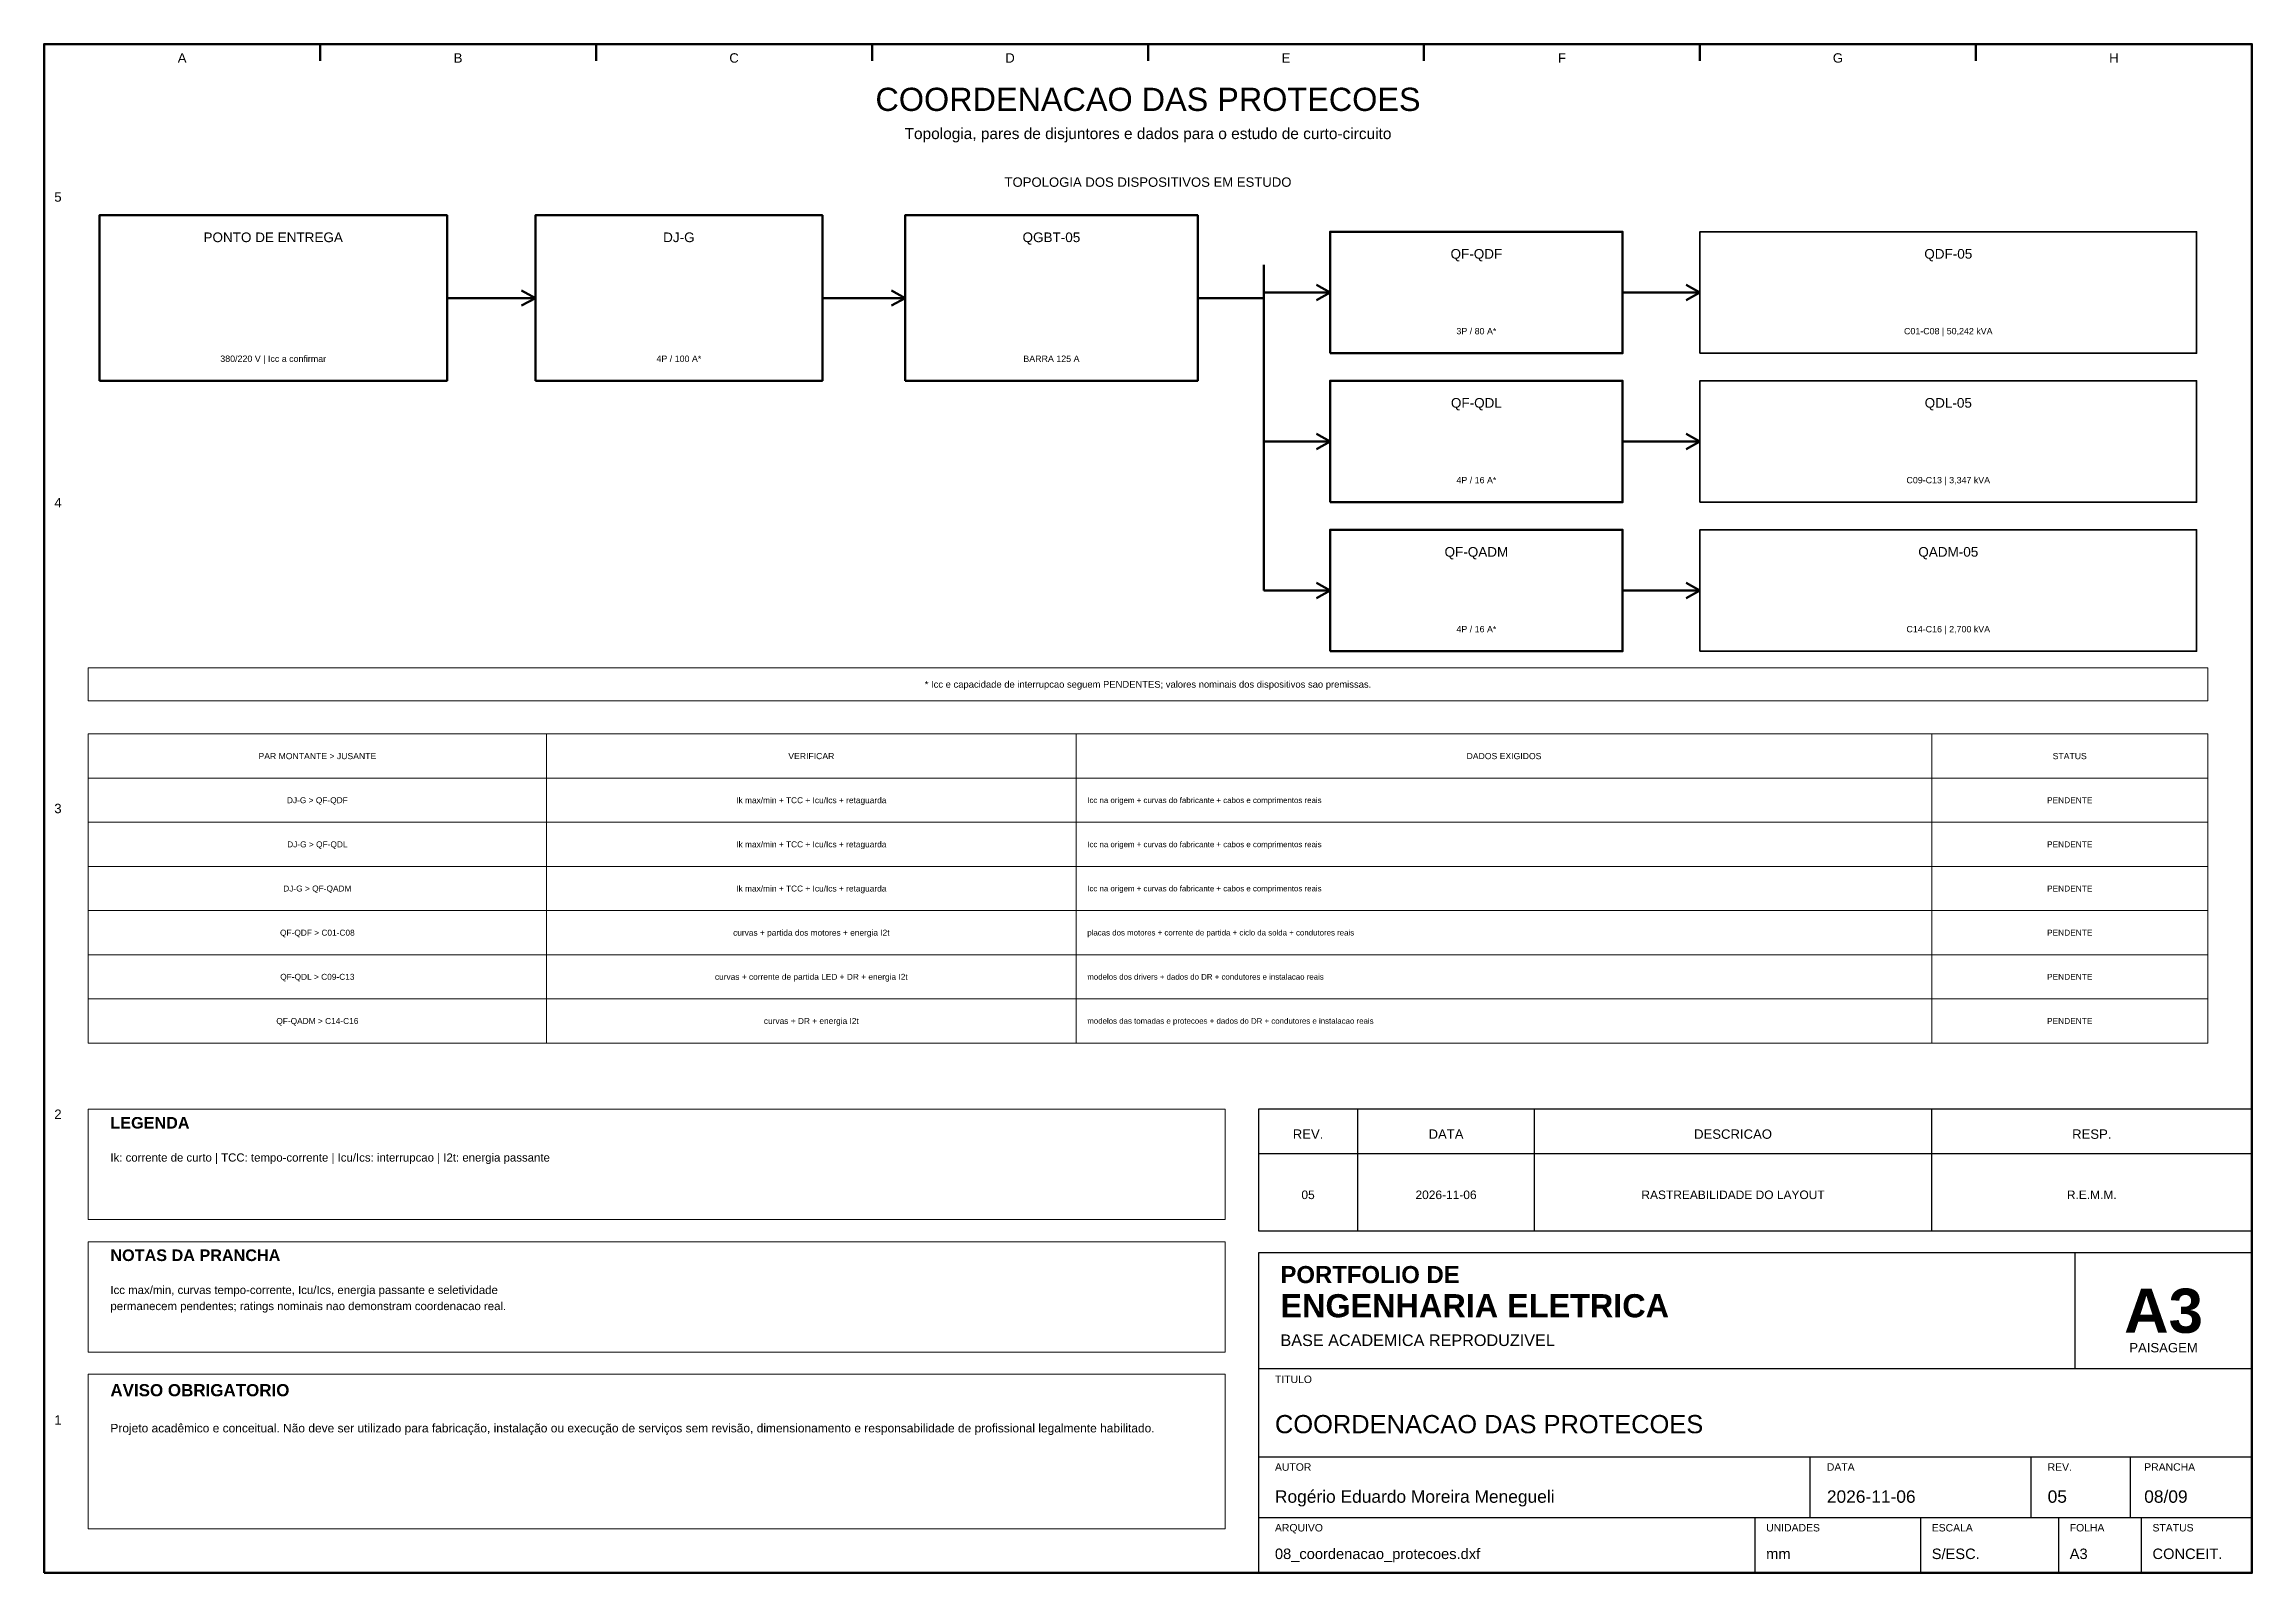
# Model space of a CAD drawing. Header units: millimetres. Extents: x 10 to 410, y 10 to 287.
import ezdxf
from ezdxf.enums import TextEntityAlignment as Align

# ---------------------------------------------------------------- set-up
doc = ezdxf.new("R2010")
doc.units = ezdxf.units.MM
for name, color, linetype, lineweight in [('00_MOLDURA', 7, 'CONTINUOUS', 50), ('01_CARIMBO', 7, 'CONTINUOUS', 25), ('02_TEXTO', 7, 'CONTINUOUS', 18), ('04_EQUIPAMENTOS', 32, 'CONTINUOUS', 35), ('05_POTENCIA', 12, 'CONTINUOUS', 50), ('12_LEGENDA', 7, 'CONTINUOUS', 18), ('13_NOTAS', 7, 'CONTINUOUS', 18)]:
    doc.layers.add(name, color=color, linetype=linetype, lineweight=lineweight)
doc.styles.add('PORTFOLIO_TEXTO', font='arial.ttf')
doc.styles.add('PORTFOLIO_TITULO', font='arialbd.ttf', dxfattribs={"width": 0.92})

# ---------------------------------------------------------------- blocks, each defined once
blk = doc.blocks.new('CARIMBO_A3')
at = {"layer": '01_CARIMBO'}
for p, q in [((148, 37), (148, 58)), ((0, 37), (180, 37)), ((0, 21), (180, 21)), ((100, 10), (100, 21)), ((140, 10), (140, 21)), ((158, 10), (158, 21)), ((0, 10), (180, 10)), ((90, 0), (90, 10)), ((120, 0), (120, 10)), ((145, 0), (145, 10)), ((160, 0), (160, 10))]:
    blk.add_line(p, q, dxfattribs=at)
blk.add_lwpolyline([(0, 0), (180, 0), (180, 58), (0, 58)], close=True, dxfattribs=at)
at = {"layer": '01_CARIMBO', "style": 'PORTFOLIO_TEXTO'}
for s, p in [('TITULO', (3, 34.4)), ('AUTOR', (3, 18.5)), ('DATA', (103, 18.5)), ('REV.', (143, 18.5)), ('PRANCHA', (160.5, 18.5)), ('ARQUIVO', (3, 7.5)), ('UNIDADES', (92, 7.5)), ('ESCALA', (122, 7.5)), ('FOLHA', (147, 7.5)), ('STATUS', (162, 7.5))]:
    blk.add_text(s, height=1.35, dxfattribs=at).set_placement(p)
at = {"layer": '02_TEXTO'}
for s, height, style, p in [('PORTFOLIO DE', 3.1, 'PORTFOLIO_TITULO', (4, 52.5)), ('ENGENHARIA ELETRICA', 4.2, 'PORTFOLIO_TITULO', (4, 46.3)), ('BASE ACADEMICA REPRODUZIVEL', 2.1, 'PORTFOLIO_TEXTO', (4, 41.1))]:
    blk.add_text(s, height=height, dxfattribs=dict(at, style=style)).set_placement(p)
for s, height, style, p in [('A3', 8, 'PORTFOLIO_TITULO', (164, 47.5)), ('PAISAGEM', 1.7, 'PORTFOLIO_TEXTO', (164, 40.8))]:
    blk.add_text(s, height=height, dxfattribs=dict(at, style=style)).set_placement(p, align=Align.MIDDLE_CENTER)
at = {"layer": '02_TEXTO', "style": 'PORTFOLIO_TEXTO'}
for tag, p, height in [('TITULO', (3, 25.3), 3.3), ('AUTOR', (3, 12.7), 2.25), ('DATA', (103, 12.7), 2.25), ('REVISAO', (143, 12.7), 2.25), ('PRANCHA', (160.5, 12.7), 2.25), ('ARQUIVO', (3, 2.5), 1.9), ('UNIDADES', (92, 2.5), 1.9), ('ESCALA', (122, 2.5), 1.9), ('FOLHA', (147, 2.5), 1.9), ('STATUS', (162, 2.5), 1.9)]:
    blk.add_attdef(tag, p, '', height=height, dxfattribs=at)

msp = doc.modelspace()

# ---------------------------------------------------------------- linework, layer by layer
at = {"layer": '00_MOLDURA'}
for p, q in [((60, 287), (60, 284)), ((110, 287), (110, 284)), ((160, 287), (160, 284)), ((210, 287), (210, 284)), ((260, 287), (260, 284)), ((310, 287), (310, 284)), ((360, 287), (360, 284))]:
    msp.add_line(p, q, dxfattribs=at)
msp.add_lwpolyline([(10, 10), (410, 10), (410, 287), (10, 287)], close=True, dxfattribs=at)
at = {"layer": '01_CARIMBO'}
for p, q in [((248, 72), (248, 94)), ((280, 72), (280, 94)), ((352, 72), (352, 94)), ((230, 86), (410, 86))]:
    msp.add_line(p, q, dxfattribs=at)
msp.add_lwpolyline([(230, 72), (410, 72), (410, 94), (230, 94)], close=True, dxfattribs=at)
at = {"layer": '04_EQUIPAMENTOS'}
for points in [[(310, 231), (400, 231), (400, 253), (310, 253)], [(310, 204), (400, 204), (400, 226), (310, 226)], [(310, 177), (400, 177), (400, 199), (310, 199)]]:
    msp.add_lwpolyline(points, close=True, dxfattribs=at)
at = {"layer": '05_POTENCIA'}
for p, q in [((231, 188), (231, 247)), ((83, 241), (99, 241)), ((96.5, 242.375), (99, 241)), ((96.5, 239.625), (99, 241)), ((151, 241), (166, 241)), ((163.5, 242.375), (166, 241)), ((163.5, 239.625), (166, 241)), ((219, 241), (231, 241)), ((231, 242), (243, 242)), ((240.5, 243.375), (243, 242)), ((240.5, 240.625), (243, 242)), ((296, 242), (310, 242)), ((307.5, 243.375), (310, 242)), ((307.5, 240.625), (310, 242)), ((240.5, 216.375), (243, 215)), ((307.5, 216.375), (310, 215)), ((231, 215), (243, 215)), ((240.5, 213.625), (243, 215)), ((296, 215), (310, 215)), ((307.5, 213.625), (310, 215)), ((231, 188), (243, 188)), ((240.5, 189.375), (243, 188)), ((240.5, 186.625), (243, 188)), ((296, 188), (310, 188)), ((307.5, 189.375), (310, 188)), ((307.5, 186.625), (310, 188))]:
    msp.add_line(p, q, dxfattribs=at)
for points in [[(20, 226), (83, 226), (83, 256), (20, 256)], [(99, 226), (151, 226), (151, 256), (99, 256)], [(166, 226), (219, 226), (219, 256), (166, 256)], [(243, 231), (296, 231), (296, 253), (243, 253)], [(243, 204), (296, 204), (296, 226), (243, 226)], [(243, 177), (296, 177), (296, 199), (243, 199)]]:
    msp.add_lwpolyline(points, close=True, dxfattribs=at)
at = {"layer": '12_LEGENDA'}
for p, q in [((101, 106), (101, 162)), ((197, 106), (197, 162)), ((352, 106), (352, 162)), ((18, 154), (402, 154)), ((18, 146), (402, 146)), ((18, 138), (402, 138)), ((18, 130), (402, 130)), ((18, 122), (402, 122)), ((18, 114), (402, 114))]:
    msp.add_line(p, q, dxfattribs=at)
for points in [[(18, 106), (402, 106), (402, 162), (18, 162)], [(18, 74), (224, 74), (224, 94), (18, 94)]]:
    msp.add_lwpolyline(points, close=True, dxfattribs=at)
at = {"layer": '13_NOTAS'}
for points in [[(18, 168), (402, 168), (402, 174), (18, 174)], [(18, 50), (224, 50), (224, 70), (18, 70)], [(18, 18), (224, 18), (224, 46), (18, 46)]]:
    msp.add_lwpolyline(points, close=True, dxfattribs=at)

# ---------------------------------------------------------------- block references
at = {"layer": '01_CARIMBO'}
msp.add_blockref('CARIMBO_A3', (230, 10), dxfattribs=at).add_auto_attribs({'TITULO': 'COORDENACAO DAS PROTECOES', 'AUTOR': 'Rogério Eduardo Moreira Menegueli', 'DATA': '2026-11-06', 'REVISAO': '05', 'PRANCHA': '08/09', 'ARQUIVO': '08_coordenacao_protecoes.dxf', 'UNIDADES': 'mm', 'ESCALA': 'S/ESC.', 'FOLHA': 'A3', 'STATUS': 'CONCEIT.'})

# ---------------------------------------------------------------- texts
at = {"layer": '00_MOLDURA', "style": 'PORTFOLIO_TEXTO'}
for s, p in [('A', (35, 284.5)), ('B', (85, 284.5)), ('C', (135, 284.5)), ('D', (185, 284.5)), ('E', (235, 284.5)), ('F', (285, 284.5)), ('G', (335, 284.5)), ('H', (385, 284.5)), ('5', (12.5, 259.3)), ('4', (12.5, 203.9)), ('3', (12.5, 148.5)), ('2', (12.5, 93.1)), ('1', (12.5, 37.7))]:
    msp.add_text(s, height=1.7, dxfattribs=at).set_placement(p, align=Align.MIDDLE_CENTER)
at = {"layer": '01_CARIMBO', "style": 'PORTFOLIO_TEXTO'}
for s, p in [('REV.', (239, 89.5)), ('DATA', (264, 89.5)), ('DESCRICAO', (316, 89.5)), ('RESP.', (381, 89.5))]:
    msp.add_text(s, height=1.7, dxfattribs=at).set_placement(p, align=Align.MIDDLE_CENTER)
at = {"layer": '02_TEXTO', "style": 'PORTFOLIO_TEXTO'}
for s, height, p in [('COORDENACAO DAS PROTECOES', 4.2, (210, 277)), ('Topologia, pares de disjuntores e dados para o estudo de curto-circuito', 2, (210, 270.8)), ('3P / 80 A*', 1.15, (269.5, 235)), ('C01-C08 | 50,242 kVA', 1.15, (355, 235)), ('380/220 V | Icc a confirmar', 1.15, (51.5, 230)), ('4P / 100 A*', 1.15, (125, 230)), ('BARRA 125 A', 1.15, (192.5, 230)), ('4P / 16 A*', 1.15, (269.5, 208)), ('C09-C13 | 3,347 kVA', 1.15, (355, 208)), ('4P / 16 A*', 1.15, (269.5, 181)), ('C14-C16 | 2,700 kVA', 1.15, (355, 181)), ('05', 1.55, (239, 78.5)), ('2026-11-06', 1.55, (264, 78.5)), ('RASTREABILIDADE DO LAYOUT', 1.55, (316, 78.5)), ('R.E.M.M.', 1.55, (381, 78.5))]:
    msp.add_text(s, height=height, dxfattribs=at).set_placement(p, align=Align.MIDDLE_CENTER)
for s, p in [('Icc na origem + curvas do fabricante + cabos e comprimentos reais', (199, 150)), ('Icc na origem + curvas do fabricante + cabos e comprimentos reais', (199, 142)), ('Icc na origem + curvas do fabricante + cabos e comprimentos reais', (199, 134)), ('placas dos motores + corrente de partida + ciclo da solda + condutores reais', (199, 126)), ('modelos dos drivers + dados do DR + condutores e instalacao reais', (199, 118)), ('modelos das tomadas e protecoes + dados do DR + condutores e instalacao reais', (199, 110))]:
    msp.add_text(s, height=1.02, dxfattribs=at).set_placement(p, align=Align.MIDDLE_LEFT)
at = {"layer": '04_EQUIPAMENTOS', "style": 'PORTFOLIO_TEXTO'}
for s, p in [('QDF-05', (355, 249)), ('QDL-05', (355, 222)), ('QADM-05', (355, 195))]:
    msp.add_text(s, height=1.75, dxfattribs=at).set_placement(p, align=Align.MIDDLE_CENTER)
at = {"layer": '05_POTENCIA', "style": 'PORTFOLIO_TEXTO'}
for s, p in [('PONTO DE ENTREGA', (51.5, 252)), ('DJ-G', (125, 252)), ('QGBT-05', (192.5, 252)), ('QF-QDF', (269.5, 249)), ('QF-QDL', (269.5, 222)), ('QF-QADM', (269.5, 195))]:
    msp.add_text(s, height=1.75, dxfattribs=at).set_placement(p, align=Align.MIDDLE_CENTER)
at = {"layer": '12_LEGENDA', "style": 'PORTFOLIO_TEXTO'}
for s, height, p in [('TOPOLOGIA DOS DISPOSITIVOS EM ESTUDO', 1.7, (210, 262)), ('PAR MONTANTE > JUSANTE', 1.12, (59.5, 158)), ('VERIFICAR', 1.12, (149, 158)), ('DADOS EXIGIDOS', 1.12, (274.5, 158)), ('STATUS', 1.12, (377, 158)), ('DJ-G > QF-QDF', 1.08, (59.5, 150)), ('Ik max/min + TCC + Icu/Ics + retaguarda', 1.08, (149, 150)), ('PENDENTE', 1.08, (377, 150)), ('DJ-G > QF-QDL', 1.08, (59.5, 142)), ('Ik max/min + TCC + Icu/Ics + retaguarda', 1.08, (149, 142)), ('PENDENTE', 1.08, (377, 142)), ('DJ-G > QF-QADM', 1.08, (59.5, 134)), ('Ik max/min + TCC + Icu/Ics + retaguarda', 1.08, (149, 134)), ('PENDENTE', 1.08, (377, 134)), ('QF-QDF > C01-C08', 1.08, (59.5, 126)), ('curvas + partida dos motores + energia I2t', 1.08, (149, 126)), ('PENDENTE', 1.08, (377, 126)), ('QF-QDL > C09-C13', 1.08, (59.5, 118)), ('curvas + corrente de partida LED + DR + energia I2t', 1.08, (149, 118)), ('PENDENTE', 1.08, (377, 118)), ('QF-QADM > C14-C16', 1.08, (59.5, 110)), ('curvas + DR + energia I2t', 1.08, (149, 110)), ('PENDENTE', 1.08, (377, 110))]:
    msp.add_text(s, height=height, dxfattribs=at).set_placement(p, align=Align.MIDDLE_CENTER)
at = {"layer": '12_LEGENDA', "style": 'PORTFOLIO_TITULO'}
msp.add_text('LEGENDA', height=2.1, dxfattribs=at).set_placement((22, 90.5))
at = {"layer": '12_LEGENDA', "insert": (22, 86), "char_height": 1.48, "width": 198, "attachment_point": 1, "line_spacing_factor": 1.18, "style": 'PORTFOLIO_TEXTO'}
msp.add_mtext('Ik: corrente de curto | TCC: tempo-corrente | Icu/Ics: interrupcao | I2t: energia passante', dxfattribs=at)
at = {"layer": '13_NOTAS', "style": 'PORTFOLIO_TEXTO'}
msp.add_text('* Icc e capacidade de interrupcao seguem PENDENTES; valores nominais dos dispositivos sao premissas.', height=1.22, dxfattribs=at).set_placement((210, 171), align=Align.MIDDLE_CENTER)
at = {"layer": '13_NOTAS', "style": 'PORTFOLIO_TITULO'}
for s, height, p in [('NOTAS DA PRANCHA', 2.1, (22, 66.5)), ('AVISO OBRIGATORIO', 2.2, (22, 42))]:
    msp.add_text(s, height=height, dxfattribs=at).set_placement(p)
at = {"layer": '13_NOTAS', "width": 198, "attachment_point": 1, "line_spacing_factor": 1.18, "style": 'PORTFOLIO_TEXTO'}
for s, insert, char_height in [('Icc max/min, curvas tempo-corrente, Icu/Ics, energia passante e seletividade\\Ppermanecem pendentes; ratings nominais nao demonstram coordenacao real.', (22, 62), 1.48), ('Projeto acadêmico e conceitual. Não deve ser utilizado para fabricação, instalação ou execução de serviços sem revisão, dimensionamento e responsabilidade de profissional legalmente habilitado.', (22, 37), 1.55)]:
    msp.add_mtext(s, dxfattribs=dict(at, insert=insert, char_height=char_height))

doc.saveas('drawing.dxf')
